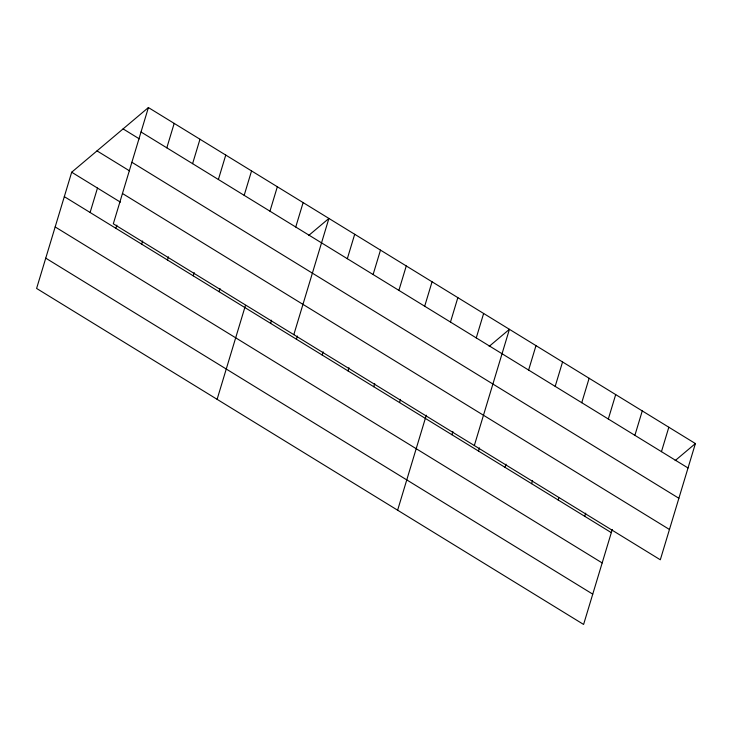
<?xml version="1.0" encoding="UTF-8"?>
<svg xmlns="http://www.w3.org/2000/svg" width="732" height="732" viewBox="0 0 732 732"><rect width="100%" height="100%" fill="white"/><g stroke="black" fill="none" stroke-linecap="round" stroke-linejoin="round"><path stroke-width="1.1" d="M148.404 107.558L113.314 223.791L660.31 559.779L695.4 443.555L148.404 107.558L71.69 172.221L36.6 288.445L583.596 624.442L612.281 529.456M90.1 212.481L97.475 188.06M115.894 228.32L116.855 225.136M166.814 147.827L174.189 123.397M141.679 244.159L142.639 240.974M192.598 163.666L199.973 139.236M167.463 260.006L168.424 256.813M218.383 179.505L225.758 155.074M193.248 275.845L194.218 272.652M244.177 195.343L251.552 170.922M219.042 291.684L220.003 288.5M269.962 211.182L277.337 186.761M217.111 399.324L245.467 305.4M295.746 227.021L303.121 202.599M270.611 323.361L271.572 320.177M293.816 334.661L328.906 218.438L308.657 235.512M296.405 339.2L297.366 336.015M347.325 258.707L354.7 234.277M322.19 355.038L323.151 351.854M373.11 274.546L380.484 250.115M347.975 370.877L348.935 367.693M398.894 290.384L406.269 265.954M373.759 386.725L374.72 383.531M424.688 306.223L432.063 281.793M399.553 402.563L400.514 399.37M450.473 322.062L457.848 297.64M397.622 510.204L426.298 415.218M476.257 337.9L483.632 313.479M451.909 434.717L452.87 431.532M474.327 445.541L509.417 329.318L489.168 346.382M478.472 451.04L479.433 447.856M528.614 370.063L535.989 345.632M505.043 467.364L506.004 464.17M555.185 386.377L562.56 361.956M531.615 483.678L532.576 480.494M581.748 402.701L589.123 378.279M558.177 500.002L558.818 497.879M608.319 419.024L615.694 394.594M584.749 516.316L585.71 513.132M634.891 435.339L642.266 410.917M661.453 451.662L668.828 427.232M675.151 460.62L695.4 443.555M141.029 131.989L688.025 467.977M123.086 128.896L139.327 138.87M131.879 162.275L678.875 498.272M97.008 150.883L129.482 170.831M122.454 193.495L669.46 529.483M71.69 172.221L120.396 202.142M64.315 196.643L611.321 532.64M55.175 226.938L602.171 562.935M45.75 258.149L592.746 594.146"/></g></svg>
